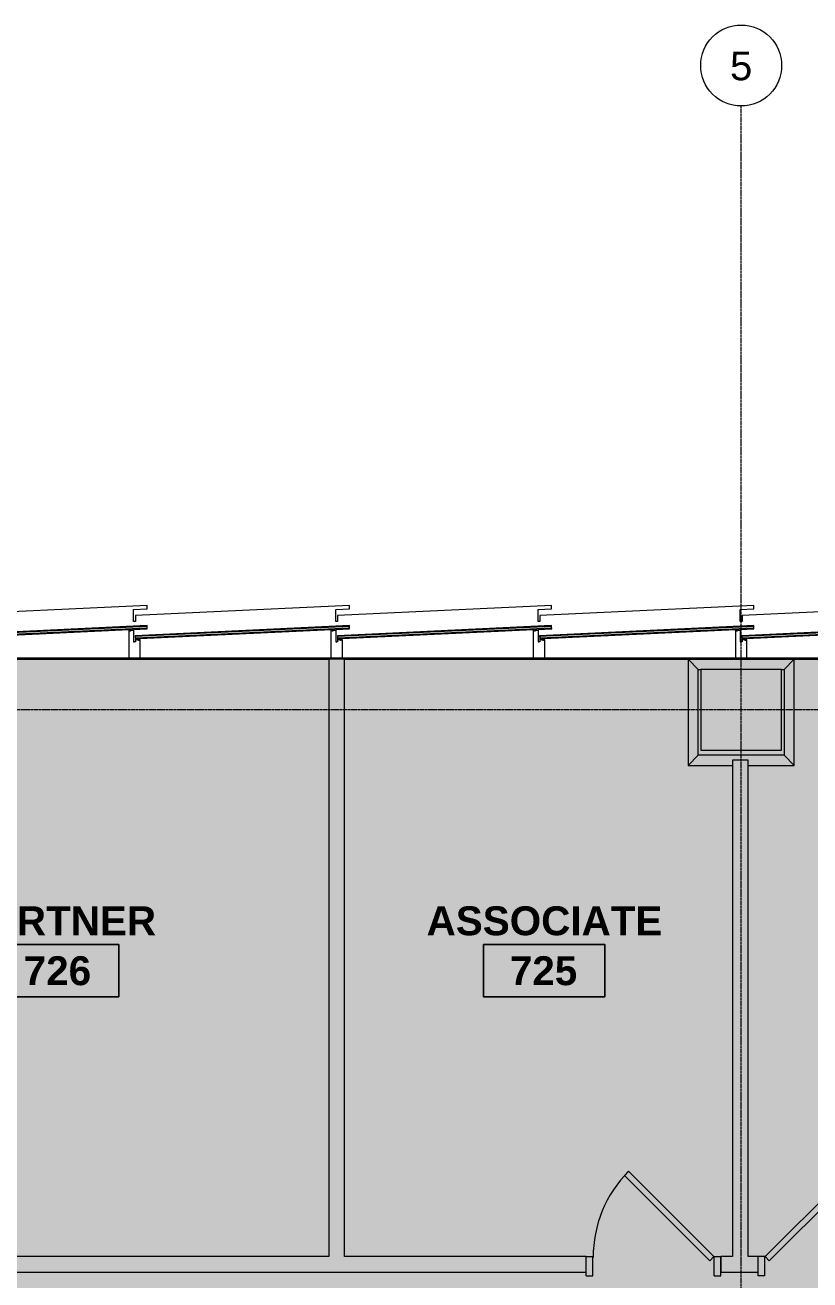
# Model space of a CAD drawing. Header units: inches. Extents: x -203 to 2791, y -968 to 768.
# Drawn here: x 1042.3 to 1275.1, y 395.9 to 768.5 of the extents above; entities that cross this region are included whole.
import ezdxf

# ---------------------------------------------------------------- set-up
doc = ezdxf.new("R2010")
doc.units = ezdxf.units.IN
doc.header["$MEASUREMENT"] = 0
doc.linetypes.add('Demolished', pattern=[0.1875, 0.125, -0.0625])
doc.linetypes.add('Grid Line 1_2_', pattern=[0.875, 0.5, -0.125, 0.125, -0.125])
for name, color, linetype, lineweight in [('A-AREA-IDEN', 2, 'Continuous', 9), ('A-DETL-GENF', 92, 'Continuous', 9), ('A-DETL-THIN', 151, 'Continuous', 9), ('A-DOOR', 31, 'Continuous', 13), ('A-DOOR-FRAM', 31, 'Continuous', 20), ('A-Glaz-Exst', 7, 'Continuous', 9), ('A-WALL', 113, 'Demolished', 9), ('A-Wall-Exst', 7, 'Continuous', 9), ('A-WALL-PATT', 111, 'Continuous', 13), ('Jenner and Block 7fl_BB_dwg', 8, 'Continuous', 9), ('S-GRID', 1, 'Continuous', 9), ('S-GRID-IDEN', 1, 'Continuous', 9)]:
    doc.layers.add(name, color=color, linetype=linetype, lineweight=lineweight)
doc.styles.add('Swis721 Lt BT', font='swissl.ttf', dxfattribs={"height": 8.514638})
doc.styles.add('Swis721 Lt BT_B', font='', dxfattribs={"height": 8.583975})
doc.styles.get('Swis721 Lt BT_B').set_extended_font_data('Swis721 Lt BT', bold=True)

# ---------------------------------------------------------------- blocks, each defined once
blk = doc.blocks.new('Jenner and Block 7fl_BB_dwg_CW-60-5551910-Level 7 Demo')
at = {"layer": 'A-Glaz-Exst'}
for p, q in [((12.71, 3.76), (9.71, -59.79)), ((12.2, 3.66), (9.21, -59.64)), ((12.7, 3.64), (11.95, 3.67)), ((11.7, -1.58), (9.02, -58.42)), ((11.38, -1.22), (11.47, -1.22)), ((11.38, -1.27), (11.46, -1.27)), ((11.51, -0.25), (11.47, -1.19)), ((11.69, -0.87), (11.49, -0.86)), ((11.67, -1.6), (11.68, -1.6)), ((11.68, -1.41), (11.69, -1.41)), ((11.68, -1.46), (11.68, -1.46)), ((11.68, -1.51), (11.68, -1.51)), ((11.68, -1.55), (11.68, -1.55)), ((11.69, -1.18), (11.7, -1.18)), ((11.69, -1.23), (11.7, -1.23)), ((11.69, -1.27), (11.69, -1.27)), ((11.69, -1.32), (11.69, -1.32)), ((11.69, -1.37), (11.69, -1.37)), ((11.7, -0.99), (11.71, -0.99)), ((11.7, -1.04), (11.7, -1.04)), ((11.7, -1.09), (11.7, -1.09)), ((11.7, -1.13), (11.7, -1.13)), ((11.71, -0.9), (11.71, -0.9)), ((11.71, -0.95), (11.71, -0.95)), ((8.67, -58.72), (8.75, -58.73)), ((8.67, -58.77), (8.75, -58.78)), ((8.71, -58.38), (8.97, -58.38)), ((8.75, -58.81), (8.71, -59.75)), ((8.94, -59.13), (8.74, -59.12)), ((9.02, -58.42), (8.96, -59.75)), ((8.96, -59.05), (8.97, -59.05)), ((8.96, -59.1), (8.96, -59.1)), ((8.97, -58.82), (8.98, -58.82)), ((8.97, -58.86), (8.97, -58.86)), ((8.97, -58.91), (8.97, -58.91)), ((8.97, -58.96), (8.97, -58.96)), ((8.96, -59), (8.97, -59)), ((8.98, -58.58), (8.99, -58.58)), ((8.98, -58.63), (8.99, -58.63)), ((8.98, -58.68), (8.98, -58.68)), ((8.98, -58.72), (8.98, -58.72)), ((8.98, -58.77), (8.98, -58.77)), ((8.99, -58.4), (9, -58.4)), ((8.99, -58.44), (8.99, -58.44)), ((8.99, -58.49), (8.99, -58.49)), ((8.99, -58.54), (8.99, -58.54)), ((8.96, -59.63), (9.71, -59.67))]:
    blk.add_line(p, q, dxfattribs=at)
at = {"layer": 'A-Glaz-Exst', "flags": 128}
for points in [[(11.7, -1.58), (11.76, -0.26), (11.95, 3.8), (12.7, 3.76), (12.95, 3.75), (9.95, -59.8), (8.96, -59.75)], [(14.14, 0), (14.14, -0.26), (17.76, -0.26), (17.95, 3.75), (18.96, 3.75), (15.96, -59.75), (14.14, -59.75), (14.14, -60)], [(2.96, -0.25), (3.14, -0.25), (3.14, 0)], [(11.56, -0.25), (8.14, -0.25), (8.14, 0), (8.14, -0.25)], [(2.96, -1.63), (2.96, -0.25), (2.96, -1.63), (11.5, -1.63)], [(11.44, -1.19), (11.42, -1.18), (11.42, -1.15), (11.35, -1.14), (11.32, -1.19), (11.31, -1.24), (11.32, -1.29), (11.34, -1.34), (11.41, -1.35), (11.41, -1.31), (11.44, -1.31)], [(11.49, -0.87), (11.47, -1.19), (11.41, -1.19), (11.41, -1.16), (11.38, -1.16), (11.33, -1.22), (11.32, -1.24), (11.33, -1.27), (11.37, -1.33), (11.4, -1.34), (11.4, -1.31), (11.47, -1.31), (11.46, -1.34)], [(11.45, -1.62), (11.47, -1.31), (11.45, -1.62), (11.65, -1.62)], [(8.71, -58.38), (2.96, -58.38), (2.96, -59.75), (2.96, -58.37)], [(8.72, -58.81), (8.7, -58.81), (8.7, -58.85), (8.62, -58.85), (8.6, -58.8), (8.6, -58.75), (8.61, -58.69), (8.63, -58.65), (8.71, -58.65), (8.71, -58.69), (8.73, -58.69)], [(8.74, -59.13), (8.75, -58.81), (8.69, -58.81), (8.68, -58.84), (8.65, -58.84), (8.61, -58.77), (8.61, -58.75), (8.62, -58.72), (8.66, -58.66), (8.69, -58.66), (8.69, -58.69), (8.76, -58.69), (8.77, -58.38)], [(8.76, -58.69), (8.77, -58.38), (8.76, -58.69), (8.76, -58.66)], [(2.96, -59.75), (3.14, -59.75), (3.14, -60)], [(8.71, -59.75), (8.14, -59.75), (8.14, -60)]]:
    blk.add_lwpolyline(points, dxfattribs=at)
at = {"layer": 'A-Glaz-Exst'}
for centre, radius, start, end in [((11.38, -1.25), 0.0249, 87.3555, 177.3555), ((11.38, -1.25), 0.0249, 177.3555, 267.3555), ((11.44, -1.16), 0.0305, 271.5516, 353.6896), ((11.43, -1.34), 0.0305, 1.0214, 83.1594), ((11.47, -1.25), 0.0249, 267.3555, 357.3555), ((11.47, -1.25), 0.0249, 357.3555, 87.3555), ((11.63, -0.5), 0.258, 238.8655, 297.0089), ((11.62, -0.6), 0.258, 238.8655, 297.0089), ((11.64, -0.31), 0.258, 238.8655, 297.0089), ((11.63, -0.41), 0.258, 238.8655, 297.0089), ((11.65, -0.03), 0.258, 238.8655, 297.0089), ((11.64, -0.12), 0.258, 238.8655, 297.0089), ((11.64, -0.22), 0.258, 238.8655, 297.0089), ((11.68, -1.53), 0.0234, 87.297, 267.297), ((11.67, -1.62), 0.0234, 87.297, 177.7828), ((11.67, -1.62), 0.0234, 87.297, 177.2547), ((11.69, -1.34), 0.0234, 87.297, 267.297), ((11.68, -1.44), 0.0234, 87.297, 267.297), ((11.7, -1.16), 0.0234, 87.297, 267.297), ((11.69, -1.25), 0.0234, 87.297, 267.297), ((11.68, -1.58), 0.0238, 260.3836, 353.7904), ((11.7, -0.97), 0.0234, 87.297, 267.297), ((11.7, -1.06), 0.0234, 87.297, 267.297), ((11.68, -1.48), 0.0234, 267.297, 87.297), ((11.68, -1.58), 0.0234, 15.8834, 87.297), ((11.68, -1.58), 0.0234, 267.297, 1.6464), ((11.71, -0.88), 0.0234, 175.8685, 267.297), ((11.69, -1.3), 0.0234, 267.297, 87.297), ((11.69, -1.39), 0.0234, 267.297, 87.297), ((11.71, -1.02), 0.0234, 267.297, 87.297), ((11.7, -1.11), 0.0234, 267.297, 87.297), ((11.7, -1.2), 0.0234, 267.297, 87.297), ((11.71, -0.92), 0.0234, 267.297, 87.297), ((8.67, -58.75), 0.0249, 87.3502, 177.3502), ((8.67, -58.75), 0.0249, 177.3502, 267.3502), ((8.72, -58.84), 0.0305, 1.0161, 83.1541), ((8.83, -59.72), 0.34, 65.4949, 108.6593), ((8.83, -59.81), 0.34, 66.2438, 109.3942), ((8.83, -59.89), 0.34, 67.0021, 110.133), ((8.73, -58.66), 0.0305, 271.5463, 353.6844), ((8.83, -59.55), 0.34, 63.9852, 107.2002), ((8.83, -59.64), 0.34, 64.7421, 107.928), ((8.75, -58.75), 0.0249, 357.3502, 87.3502), ((8.75, -58.75), 0.0249, 267.3502, 357.3502), ((8.97, -58.93), 0.0234, 87.3355, 267.3355), ((8.96, -59.03), 0.0234, 87.3355, 267.3355), ((8.96, -59.12), 0.0234, 87.3355, 193.174), ((8.98, -58.75), 0.0234, 87.3355, 267.3355), ((8.97, -58.84), 0.0234, 87.3355, 267.3355), ((8.99, -58.56), 0.0234, 87.3355, 267.3355), ((8.98, -58.65), 0.0234, 87.3355, 267.3355), ((8.96, -59.07), 0.0234, 267.3355, 87.3355), ((8.99, -58.37), 0.0234, 190.1274, 267.3355), ((8.99, -58.37), 0.0234, 190.6265, 267.3355), ((8.99, -58.47), 0.0234, 87.3355, 267.3355), ((8.97, -58.89), 0.0234, 267.3355, 87.3355), ((8.97, -58.98), 0.0234, 267.3355, 87.3355), ((8.98, -58.7), 0.0234, 267.3355, 87.3355), ((8.98, -58.79), 0.0234, 267.3355, 87.3355), ((9, -58.42), 0.0238, 0.8421, 94.2489), ((9, -58.42), 0.0234, 267.3355, 87.3355), ((8.99, -58.51), 0.0234, 267.3355, 87.3355), ((8.99, -58.61), 0.0234, 267.3355, 87.3355), ((8.83, -59.98), 0.34, 67.7305, 110.8758), ((8.83, -60.07), 0.34, 68.4686, 111.6228)]:
    blk.add_arc(centre, radius, start, end, dxfattribs=at)
blk = doc.blocks.new('Jenner and Block 7fl_BB_dwg_CW-60-V19-Level 7 Demo')
at = {"layer": 'A-Glaz-Exst'}
for p, q in [((12.71, 3.76), (9.71, -59.79)), ((12.2, 3.66), (9.21, -59.64)), ((12.7, 3.64), (11.95, 3.67)), ((2.96, -1.63), (11.5, -1.63)), ((11.7, -1.58), (9.02, -58.42)), ((11.38, -1.22), (11.47, -1.22)), ((11.38, -1.27), (11.46, -1.27)), ((11.51, -0.25), (11.47, -1.19)), ((11.69, -0.87), (11.49, -0.86)), ((11.67, -1.6), (11.68, -1.6)), ((11.68, -1.41), (11.69, -1.41)), ((11.68, -1.46), (11.68, -1.46)), ((11.68, -1.51), (11.68, -1.51)), ((11.68, -1.55), (11.68, -1.55)), ((11.69, -1.18), (11.7, -1.18)), ((11.69, -1.23), (11.7, -1.23)), ((11.69, -1.27), (11.69, -1.27)), ((11.69, -1.32), (11.69, -1.32)), ((11.69, -1.37), (11.69, -1.37)), ((11.7, -0.99), (11.71, -0.99)), ((11.7, -1.04), (11.7, -1.04)), ((11.7, -1.09), (11.7, -1.09)), ((11.7, -1.13), (11.7, -1.13)), ((11.71, -0.9), (11.71, -0.9)), ((11.71, -0.95), (11.71, -0.95)), ((8.67, -58.72), (8.75, -58.73)), ((8.67, -58.77), (8.75, -58.78)), ((8.71, -58.38), (8.97, -58.38)), ((8.75, -58.81), (8.71, -59.75)), ((8.94, -59.13), (8.74, -59.12)), ((9.02, -58.42), (8.96, -59.75)), ((8.96, -59.05), (8.97, -59.05)), ((8.96, -59.1), (8.96, -59.1)), ((8.97, -58.82), (8.98, -58.82)), ((8.97, -58.86), (8.97, -58.86)), ((8.97, -58.91), (8.97, -58.91)), ((8.97, -58.96), (8.97, -58.96)), ((8.96, -59), (8.97, -59)), ((8.98, -58.58), (8.99, -58.58)), ((8.98, -58.63), (8.99, -58.63)), ((8.98, -58.68), (8.98, -58.68)), ((8.98, -58.72), (8.98, -58.72)), ((8.98, -58.77), (8.98, -58.77)), ((8.99, -58.4), (9, -58.4)), ((8.99, -58.44), (8.99, -58.44)), ((8.99, -58.49), (8.99, -58.49)), ((8.99, -58.54), (8.99, -58.54)), ((8.96, -59.63), (9.71, -59.67))]:
    blk.add_line(p, q, dxfattribs=at)
at = {"layer": 'A-Glaz-Exst', "flags": 128}
for points in [[(11.7, -1.58), (11.76, -0.26), (11.95, 3.8), (12.7, 3.76), (12.95, 3.75), (9.95, -59.8), (8.96, -59.75)], [(14.14, 0), (14.14, -0.26), (17.76, -0.26), (17.95, 3.75), (18.96, 3.75), (15.96, -59.75), (14.14, -59.75), (14.14, -60)], [(2.96, -0.25), (3.14, -0.25), (3.14, 0)], [(11.56, -0.25), (8.14, -0.25), (8.14, 0), (8.14, -0.25)], [(11.44, -1.19), (11.42, -1.18), (11.42, -1.15), (11.35, -1.14), (11.32, -1.19), (11.31, -1.24), (11.32, -1.29), (11.34, -1.34), (11.41, -1.35), (11.41, -1.31), (11.44, -1.31)], [(11.49, -0.87), (11.47, -1.19), (11.41, -1.19), (11.41, -1.16), (11.38, -1.16), (11.33, -1.22), (11.32, -1.24), (11.33, -1.27), (11.37, -1.33), (11.4, -1.34), (11.4, -1.31), (11.47, -1.31), (11.46, -1.34)], [(11.45, -1.62), (11.47, -1.31), (11.45, -1.62), (11.65, -1.62)], [(8.71, -58.38), (2.96, -58.38), (2.96, -59.75), (2.96, -58.37)], [(8.72, -58.81), (8.7, -58.81), (8.7, -58.85), (8.62, -58.85), (8.6, -58.8), (8.6, -58.75), (8.61, -58.69), (8.63, -58.65), (8.71, -58.65), (8.71, -58.69), (8.73, -58.69)], [(8.74, -59.13), (8.75, -58.81), (8.69, -58.81), (8.68, -58.84), (8.65, -58.84), (8.61, -58.77), (8.61, -58.75), (8.62, -58.72), (8.66, -58.66), (8.69, -58.66), (8.69, -58.69), (8.76, -58.69), (8.77, -58.38)], [(8.76, -58.69), (8.77, -58.38), (8.76, -58.69), (8.76, -58.66)], [(2.96, -59.75), (3.14, -59.75), (3.14, -60)], [(8.71, -59.75), (8.14, -59.75), (8.14, -60)]]:
    blk.add_lwpolyline(points, dxfattribs=at)
at = {"layer": 'A-Glaz-Exst'}
for centre, radius, start, end in [((11.38, -1.25), 0.0249, 87.3555, 177.3555), ((11.38, -1.25), 0.0249, 177.3555, 267.3555), ((11.44, -1.16), 0.0305, 271.5516, 353.6896), ((11.43, -1.34), 0.0305, 1.0214, 83.1594), ((11.47, -1.25), 0.0249, 267.3555, 357.3555), ((11.47, -1.25), 0.0249, 357.3555, 87.3555), ((11.63, -0.5), 0.258, 238.8655, 297.0089), ((11.62, -0.6), 0.258, 238.8655, 297.0089), ((11.64, -0.31), 0.258, 238.8655, 297.0089), ((11.63, -0.41), 0.258, 238.8655, 297.0089), ((11.65, -0.03), 0.258, 238.8655, 297.0089), ((11.64, -0.12), 0.258, 238.8655, 297.0089), ((11.64, -0.22), 0.258, 238.8655, 297.0089), ((11.68, -1.53), 0.0234, 87.297, 267.297), ((11.67, -1.62), 0.0234, 87.297, 177.7828), ((11.67, -1.62), 0.0234, 87.297, 177.2547), ((11.69, -1.34), 0.0234, 87.297, 267.297), ((11.68, -1.44), 0.0234, 87.297, 267.297), ((11.7, -1.16), 0.0234, 87.297, 267.297), ((11.69, -1.25), 0.0234, 87.297, 267.297), ((11.68, -1.58), 0.0238, 260.3836, 353.7904), ((11.7, -0.97), 0.0234, 87.297, 267.297), ((11.7, -1.06), 0.0234, 87.297, 267.297), ((11.68, -1.48), 0.0234, 267.297, 87.297), ((11.68, -1.58), 0.0234, 15.8834, 87.297), ((11.68, -1.58), 0.0234, 267.297, 1.6464), ((11.71, -0.88), 0.0234, 175.8685, 267.297), ((11.69, -1.3), 0.0234, 267.297, 87.297), ((11.69, -1.39), 0.0234, 267.297, 87.297), ((11.71, -1.02), 0.0234, 267.297, 87.297), ((11.7, -1.11), 0.0234, 267.297, 87.297), ((11.7, -1.2), 0.0234, 267.297, 87.297), ((11.71, -0.92), 0.0234, 267.297, 87.297), ((8.67, -58.75), 0.0249, 87.3502, 177.3502), ((8.67, -58.75), 0.0249, 177.3502, 267.3502), ((8.72, -58.84), 0.0305, 1.0161, 83.1541), ((8.83, -59.72), 0.34, 65.4949, 108.6593), ((8.83, -59.81), 0.34, 66.2438, 109.3942), ((8.83, -59.89), 0.34, 67.0021, 110.133), ((8.73, -58.66), 0.0305, 271.5463, 353.6844), ((8.83, -59.55), 0.34, 63.9852, 107.2002), ((8.83, -59.64), 0.34, 64.7421, 107.928), ((8.75, -58.75), 0.0249, 357.3502, 87.3502), ((8.75, -58.75), 0.0249, 267.3502, 357.3502), ((8.97, -58.93), 0.0234, 87.3355, 267.3355), ((8.96, -59.03), 0.0234, 87.3355, 267.3355), ((8.96, -59.12), 0.0234, 87.3355, 193.174), ((8.98, -58.75), 0.0234, 87.3355, 267.3355), ((8.97, -58.84), 0.0234, 87.3355, 267.3355), ((8.99, -58.56), 0.0234, 87.3355, 267.3355), ((8.98, -58.65), 0.0234, 87.3355, 267.3355), ((8.96, -59.07), 0.0234, 267.3355, 87.3355), ((8.99, -58.37), 0.0234, 190.1274, 267.3355), ((8.99, -58.37), 0.0234, 190.6265, 267.3355), ((8.99, -58.47), 0.0234, 87.3355, 267.3355), ((8.97, -58.89), 0.0234, 267.3355, 87.3355), ((8.97, -58.98), 0.0234, 267.3355, 87.3355), ((8.98, -58.7), 0.0234, 267.3355, 87.3355), ((8.98, -58.79), 0.0234, 267.3355, 87.3355), ((9, -58.42), 0.0238, 0.8421, 94.2489), ((9, -58.42), 0.0234, 267.3355, 87.3355), ((8.99, -58.51), 0.0234, 267.3355, 87.3355), ((8.99, -58.61), 0.0234, 267.3355, 87.3355), ((8.83, -59.98), 0.34, 67.7305, 110.8758), ((8.83, -60.07), 0.34, 68.4686, 111.6228)]:
    blk.add_arc(centre, radius, start, end, dxfattribs=at)
blk = doc.blocks.new('Jenner and Block 7fl_BB_dwg_CW-60-V1-Level 7 Demo')
at = {"layer": 'A-Glaz-Exst'}
for p, q in [((12.71, 3.76), (9.71, -59.79)), ((12.2, 3.66), (9.21, -59.64)), ((12.7, 3.64), (11.95, 3.67)), ((11.7, -1.58), (9.02, -58.42)), ((11.38, -1.22), (11.47, -1.22)), ((11.38, -1.27), (11.46, -1.27)), ((11.51, -0.25), (11.47, -1.19)), ((11.69, -0.87), (11.49, -0.86)), ((11.67, -1.6), (11.68, -1.6)), ((11.68, -1.41), (11.69, -1.41)), ((11.68, -1.46), (11.68, -1.46)), ((11.68, -1.51), (11.68, -1.51)), ((11.68, -1.55), (11.68, -1.55)), ((11.69, -1.18), (11.7, -1.18)), ((11.69, -1.23), (11.7, -1.23)), ((11.69, -1.27), (11.69, -1.27)), ((11.69, -1.32), (11.69, -1.32)), ((11.69, -1.37), (11.69, -1.37)), ((11.7, -0.99), (11.71, -0.99)), ((11.7, -1.04), (11.7, -1.04)), ((11.7, -1.09), (11.7, -1.09)), ((11.7, -1.13), (11.7, -1.13)), ((11.71, -0.9), (11.71, -0.9)), ((11.71, -0.95), (11.71, -0.95)), ((8.71, -58.38), (2.96, -58.38)), ((8.67, -58.72), (8.75, -58.73)), ((8.67, -58.77), (8.75, -58.78)), ((8.71, -58.38), (8.97, -58.38)), ((8.75, -58.81), (8.71, -59.75)), ((8.94, -59.13), (8.74, -59.12)), ((9.02, -58.42), (8.96, -59.75)), ((8.96, -59.05), (8.97, -59.05)), ((8.96, -59.1), (8.96, -59.1)), ((8.97, -58.82), (8.98, -58.82)), ((8.97, -58.86), (8.97, -58.86)), ((8.97, -58.91), (8.97, -58.91)), ((8.97, -58.96), (8.97, -58.96)), ((8.96, -59), (8.97, -59)), ((8.98, -58.58), (8.99, -58.58)), ((8.98, -58.63), (8.99, -58.63)), ((8.98, -58.68), (8.98, -58.68)), ((8.98, -58.72), (8.98, -58.72)), ((8.98, -58.77), (8.98, -58.77)), ((8.99, -58.4), (9, -58.4)), ((8.99, -58.44), (8.99, -58.44)), ((8.99, -58.49), (8.99, -58.49)), ((8.99, -58.54), (8.99, -58.54)), ((8.96, -59.63), (9.71, -59.67))]:
    blk.add_line(p, q, dxfattribs=at)
at = {"layer": 'A-Glaz-Exst', "flags": 128}
for points in [[(11.7, -1.58), (11.76, -0.26), (11.95, 3.8), (12.7, 3.76), (12.95, 3.75), (9.95, -59.8), (8.96, -59.75)], [(14.14, 0), (14.14, -0.26), (17.76, -0.26), (17.95, 3.75), (18.96, 3.75), (15.96, -59.75), (14.14, -59.75), (14.14, -60)], [(2.96, -0.25), (3.14, -0.25), (3.14, 0)], [(11.56, -0.25), (8.14, -0.25), (8.14, 0), (8.14, -0.25)], [(2.96, -1.63), (2.96, -0.25), (2.96, -1.63), (11.5, -1.63)], [(11.44, -1.19), (11.42, -1.18), (11.42, -1.15), (11.35, -1.14), (11.32, -1.19), (11.31, -1.24), (11.32, -1.29), (11.34, -1.34), (11.41, -1.35), (11.41, -1.31), (11.44, -1.31)], [(11.49, -0.87), (11.47, -1.19), (11.41, -1.19), (11.41, -1.16), (11.38, -1.16), (11.33, -1.22), (11.32, -1.24), (11.33, -1.27), (11.37, -1.33), (11.4, -1.34), (11.4, -1.31), (11.47, -1.31), (11.46, -1.34)], [(11.45, -1.62), (11.47, -1.31), (11.45, -1.62), (11.65, -1.62)], [(8.72, -58.81), (8.7, -58.81), (8.7, -58.85), (8.62, -58.85), (8.6, -58.8), (8.6, -58.75), (8.61, -58.69), (8.63, -58.65), (8.71, -58.65), (8.71, -58.69), (8.73, -58.69)], [(8.74, -59.13), (8.75, -58.81), (8.69, -58.81), (8.68, -58.84), (8.65, -58.84), (8.61, -58.77), (8.61, -58.75), (8.62, -58.72), (8.66, -58.66), (8.69, -58.66), (8.69, -58.69), (8.76, -58.69), (8.77, -58.38)], [(8.76, -58.69), (8.77, -58.38), (8.76, -58.69), (8.76, -58.66)], [(2.96, -59.75), (3.14, -59.75), (3.14, -60)], [(8.71, -59.75), (8.14, -59.75), (8.14, -60)]]:
    blk.add_lwpolyline(points, dxfattribs=at)
at = {"layer": 'A-Glaz-Exst'}
for centre, radius, start, end in [((11.38, -1.25), 0.0249, 87.3555, 177.3555), ((11.38, -1.25), 0.0249, 177.3555, 267.3555), ((11.44, -1.16), 0.0305, 271.5516, 353.6896), ((11.43, -1.34), 0.0305, 1.0214, 83.1594), ((11.47, -1.25), 0.0249, 267.3555, 357.3555), ((11.47, -1.25), 0.0249, 357.3555, 87.3555), ((11.63, -0.5), 0.258, 238.8655, 297.0089), ((11.62, -0.6), 0.258, 238.8655, 297.0089), ((11.64, -0.31), 0.258, 238.8655, 297.0089), ((11.63, -0.41), 0.258, 238.8655, 297.0089), ((11.65, -0.03), 0.258, 238.8655, 297.0089), ((11.64, -0.12), 0.258, 238.8655, 297.0089), ((11.64, -0.22), 0.258, 238.8655, 297.0089), ((11.68, -1.53), 0.0234, 87.297, 267.297), ((11.67, -1.62), 0.0234, 87.297, 177.7828), ((11.67, -1.62), 0.0234, 87.297, 177.2547), ((11.69, -1.34), 0.0234, 87.297, 267.297), ((11.68, -1.44), 0.0234, 87.297, 267.297), ((11.7, -1.16), 0.0234, 87.297, 267.297), ((11.69, -1.25), 0.0234, 87.297, 267.297), ((11.68, -1.58), 0.0238, 260.3836, 353.7904), ((11.7, -0.97), 0.0234, 87.297, 267.297), ((11.7, -1.06), 0.0234, 87.297, 267.297), ((11.68, -1.48), 0.0234, 267.297, 87.297), ((11.68, -1.58), 0.0234, 15.8834, 87.297), ((11.68, -1.58), 0.0234, 267.297, 1.6464), ((11.71, -0.88), 0.0234, 175.8685, 267.297), ((11.69, -1.3), 0.0234, 267.297, 87.297), ((11.69, -1.39), 0.0234, 267.297, 87.297), ((11.71, -1.02), 0.0234, 267.297, 87.297), ((11.7, -1.11), 0.0234, 267.297, 87.297), ((11.7, -1.2), 0.0234, 267.297, 87.297), ((11.71, -0.92), 0.0234, 267.297, 87.297), ((8.67, -58.75), 0.0249, 87.3502, 177.3502), ((8.67, -58.75), 0.0249, 177.3502, 267.3502), ((8.72, -58.84), 0.0305, 1.0161, 83.1541), ((8.83, -59.72), 0.34, 65.4949, 108.6593), ((8.83, -59.81), 0.34, 66.2438, 109.3942), ((8.83, -59.89), 0.34, 67.0021, 110.133), ((8.73, -58.66), 0.0305, 271.5463, 353.6844), ((8.83, -59.55), 0.34, 63.9852, 107.2002), ((8.83, -59.64), 0.34, 64.7421, 107.928), ((8.75, -58.75), 0.0249, 357.3502, 87.3502), ((8.75, -58.75), 0.0249, 267.3502, 357.3502), ((8.97, -58.93), 0.0234, 87.3355, 267.3355), ((8.96, -59.03), 0.0234, 87.3355, 267.3355), ((8.96, -59.12), 0.0234, 87.3355, 193.174), ((8.98, -58.75), 0.0234, 87.3355, 267.3355), ((8.97, -58.84), 0.0234, 87.3355, 267.3355), ((8.99, -58.56), 0.0234, 87.3355, 267.3355), ((8.98, -58.65), 0.0234, 87.3355, 267.3355), ((8.96, -59.07), 0.0234, 267.3355, 87.3355), ((8.99, -58.37), 0.0234, 190.1274, 267.3355), ((8.99, -58.37), 0.0234, 190.6265, 267.3355), ((8.99, -58.47), 0.0234, 87.3355, 267.3355), ((8.97, -58.89), 0.0234, 267.3355, 87.3355), ((8.97, -58.98), 0.0234, 267.3355, 87.3355), ((8.98, -58.7), 0.0234, 267.3355, 87.3355), ((8.98, -58.79), 0.0234, 267.3355, 87.3355), ((9, -58.42), 0.0238, 0.8421, 94.2489), ((9, -58.42), 0.0234, 267.3355, 87.3355), ((8.99, -58.51), 0.0234, 267.3355, 87.3355), ((8.99, -58.61), 0.0234, 267.3355, 87.3355), ((8.83, -59.98), 0.34, 67.7305, 110.8758), ((8.83, -60.07), 0.34, 68.4686, 111.6228)]:
    blk.add_arc(centre, radius, start, end, dxfattribs=at)
blk = doc.blocks.new('Jenner and Block 7fl_BB_dwg-4985401-Level 7 Demo')
at = {"layer": 'A-Glaz-Exst'}
for p, q in [((837.05, 580.15), (1132.42, 580.15)), ((1137.05, 580.15), (1432.42, 580.15))]:
    blk.add_line(p, q, dxfattribs=at)
at = {"layer": 'A-Wall-Exst'}
blk.add_line((1266.73, 577.15), (1267.48, 577.15), dxfattribs=at)
at = {"layer": 'A-Wall-Exst', "flags": 128}
for points in [[(1238.98, 580.15), (1238.98, 548.65), (1252.17, 548.65)], [(1256.8, 548.65), (1270.48, 548.65), (1270.48, 580.15), (1238.98, 580.15)], [(1267.48, 577.15), (1267.48, 551.65), (1241.98, 551.65), (1241.98, 577.15), (1242.73, 577.15)]]:
    blk.add_lwpolyline(points, dxfattribs=at)
at = {"layer": 'A-WALL-PATT', "color": 7, "lineweight": 9, "flags": 128}
for points in [[(1238.98, 580.15), (1241.98, 577.15)], [(1267.48, 577.15), (1270.48, 580.15)], [(1241.98, 551.65), (1238.98, 548.65)], [(1267.48, 551.65), (1270.48, 548.65)]]:
    blk.add_lwpolyline(points, close=True, dxfattribs=at)
at = {"extrusion": (0, 0, -1), "zscale": -1, "rotation": 90.00000000000001}
for name, p in [('Jenner and Block 7fl_BB_dwg_CW-60-5551910-Level 7 Demo', (-1074.73, 577.19)), ('Jenner and Block 7fl_BB_dwg_CW-60-V19-Level 7 Demo', (-1134.73, 577.19)), ('Jenner and Block 7fl_BB_dwg_CW-60-V1-Level 7 Demo', (-1194.73, 577.19)), ('Jenner and Block 7fl_BB_dwg_CW-60-5551910-Level 7 Demo', (-1254.73, 577.19)), ('Jenner and Block 7fl_BB_dwg_CW-60-5551910-Level 7 Demo', (-1314.73, 577.19))]:
    blk.add_blockref(name, p, dxfattribs=at)
blk = doc.blocks.new('Single Flush - OTJ_SOLIDFLUSH_ALUM-5493998-Level 7 Demo')
at = {"layer": 'A-DOOR', "color": 8, "lineweight": 20}
for p, q in [((-7.42, 27.64), (-8.65, 26.4)), ((-8.65, 26.4), (16.67, 1.08)), ((17.91, 2.31), (-7.42, 27.64)), ((16.67, 1.08), (17.91, 2.31))]:
    blk.add_line(p, q, dxfattribs=at)
at = {"layer": 'A-DOOR', "color": 55, "lineweight": 9}
blk.add_arc((17.91, 2.31), 35.81, 135, 180.5, dxfattribs=at)
at = {"layer": 'A-DOOR-FRAM', "color": 8}
for p, q in [((-20, -3.44), (-20, 2.31)), ((-20, 2.31), (-18, 2.31)), ((-18, -3.44), (-18, 2.31)), ((18, -3.44), (18, 2.31)), ((18, 2.31), (20, 2.31)), ((20, -3.44), (20, 2.31)), ((-20, -3.44), (-18, -3.44)), ((18, -3.44), (20, -3.44))]:
    blk.add_line(p, q, dxfattribs=at)
blk = doc.blocks.new('Single Flush - OTJ_SOLIDFLUSH_ALUM-5493996-Level 7 Demo')
at = {"layer": 'A-DOOR', "color": 8, "lineweight": 20}
for p, q in [((-8.65, -26.4), (16.67, -1.08)), ((17.91, -2.31), (-7.42, -27.64)), ((16.67, -1.08), (17.91, -2.31)), ((-7.42, -27.64), (-8.65, -26.4))]:
    blk.add_line(p, q, dxfattribs=at)
at = {"layer": 'A-DOOR', "color": 55, "lineweight": 9}
blk.add_arc((17.91, -2.31), 35.81, 179.5, 225, dxfattribs=at)
at = {"layer": 'A-DOOR-FRAM', "color": 8}
for p, q in [((-20, 3.44), (-20, -2.31)), ((-20, 3.44), (-18, 3.44)), ((-18, 3.44), (-18, -2.31)), ((18, 3.44), (18, -2.31)), ((18, 3.44), (20, 3.44)), ((20, 3.44), (20, -2.31)), ((-20, -2.31), (-18, -2.31)), ((18, -2.31), (20, -2.31))]:
    blk.add_line(p, q, dxfattribs=at)
blk = doc.blocks.new('Jenner and Block 7fl_BB_dwg-V27-Level 7 Demo')
at = {"layer": 'A-Glaz-Exst'}
for p, q in [((837.05, 580.15), (1132.42, 580.15)), ((1137.05, 580.15), (1432.42, 580.15))]:
    blk.add_line(p, q, dxfattribs=at)
at = {"layer": 'A-Wall-Exst'}
blk.add_line((1266.73, 577.15), (1267.48, 577.15), dxfattribs=at)
at = {"layer": 'A-Wall-Exst', "flags": 128}
for points in [[(1238.98, 580.15), (1238.98, 548.65), (1252.17, 548.65)], [(1256.8, 548.65), (1270.48, 548.65), (1270.48, 580.15), (1238.98, 580.15)], [(1267.48, 577.15), (1267.48, 551.65), (1241.98, 551.65), (1241.98, 577.15), (1242.73, 577.15)]]:
    blk.add_lwpolyline(points, dxfattribs=at)
at = {"layer": 'A-WALL-PATT', "color": 7, "lineweight": 9, "flags": 128}
for points in [[(1238.98, 580.15), (1241.98, 577.15)], [(1267.48, 577.15), (1270.48, 580.15)], [(1241.98, 551.65), (1238.98, 548.65)], [(1267.48, 551.65), (1270.48, 548.65)]]:
    blk.add_lwpolyline(points, close=True, dxfattribs=at)
at = {"extrusion": (0, 0, -1), "zscale": -1, "rotation": 90.00000000000001}
for name, p in [('Jenner and Block 7fl_BB_dwg_CW-60-5551910-Level 7 Demo', (-1074.73, 577.19)), ('Jenner and Block 7fl_BB_dwg_CW-60-V19-Level 7 Demo', (-1134.73, 577.19)), ('Jenner and Block 7fl_BB_dwg_CW-60-V1-Level 7 Demo', (-1194.73, 577.19)), ('Jenner and Block 7fl_BB_dwg_CW-60-5551910-Level 7 Demo', (-1254.73, 577.19)), ('Jenner and Block 7fl_BB_dwg_CW-60-5551910-Level 7 Demo', (-1314.73, 577.19))]:
    blk.add_blockref(name, p, dxfattribs=at)
blk = doc.blocks.new('Grid - Grid Head - Circle-50561-Level 7 Demo')
at = {"layer": 'S-GRID-IDEN'}
blk.add_circle((0, 0), 0.125, dxfattribs=at)
blk = doc.blocks.new('Room Tag - Room Name and Number-3379422-Level 7 Demo')
at = {"layer": 'A-AREA-IDEN'}
for p, q in [((-0.1881, -0.1636), (-0.1881, -0.0018)), ((-0.1881, -0.0018), (0.1869, -0.0018)), ((0.1869, -0.0018), (-0.1881, -0.0018)), ((-0.1881, -0.0018), (-0.1881, -0.1636)), ((0.1869, -0.0018), (0.1869, -0.1636)), ((0.1869, -0.1636), (0.1869, -0.0018)), ((0.1869, -0.1636), (-0.1881, -0.1636)), ((-0.1881, -0.1636), (0.1869, -0.1636))]:
    blk.add_line(p, q, dxfattribs=at)

msp = doc.modelspace()

# ---------------------------------------------------------------- hatches: boundary and pattern name
at = {"layer": 'A-DETL-GENF'}
h = msp.add_hatch(color=9, dxfattribs=at)
h.paths.add_polyline_path([(131.76, -847.99), (290.74, -780.5), (225.6, -627.04), (211.09, -633.2), (209.28, -628.94), (209.42, -628.88), (203.59, -616.37), (207.78, -614.42), (213.68, -627.08), (295.77, -592.23), (297.58, -596.49), (229.86, -625.23), (295, -778.69), (401.08, -733.65), (335.95, -580.2), (334.4, -580.86), (332.59, -576.6), (420.96, -539.09), (422.76, -543.35), (340.21, -578.39), (405.34, -731.84), (511.69, -686.69), (511.69, -619.13), (494.67, -619.13), (494.67, -614.13), (492.17, -614.13), (492.17, -540), (465.42, -540), (465.42, -525.24), (459.58, -527.72), (457.78, -523.46), (465.42, -520.22), (465.42, -507.38), (497.17, -507.38), (497.17, -511.56), (497.67, -511.56), (497.67, -516.56), (497.17, -516.56), (497.17, -614.13), (658.09, -614.13), (718.7, -588.4), (718.7, -513.05), (720.73, -513.05), (720.73, -508.94), (744.73, -508.94), (744.73, -510.06), (757.98, -510.06), (757.98, -505.44), (626.98, -505.44), (626.98, -505.32), (560.67, -505.32), (560.67, -516.56), (537.67, -516.56), (537.67, -511.56), (555.67, -511.56), (555.67, -395.31), (560.67, -395.31), (560.67, -438.44), (560.17, -438.44), (560.17, -441.94), (560.67, -441.94), (560.67, -498.32), (619.98, -498.32), (619.98, -477.94), (626.98, -477.94), (626.98, -501.94), (757.98, -501.94), (757.98, -376.94), (625.46, -376.94), (625.46, -433.44), (624.19, -433.44), (624.19, -433.94), (625.46, -433.94), (625.46, -441.94), (600.17, -441.94), (600.17, -438.44), (621.96, -438.44), (621.96, -303.25), (601.17, -303.25), (601.17, -299.75), (634.61, -299.75), (634.61, -357.01), (793.96, -357.01), (793.96, -230.99), (634.98, -230.99), (634.98, -254.99), (560.67, -254.98), (560.67, -299.75), (561.17, -299.75), (561.17, -303.25), (560.67, -303.25), (560.67, -346.75), (555.67, -346.75), (555.67, -249.98), (575.84, -249.98), (575.84, -200.84), (587.09, -200.84), (587.09, -243.74), (631.48, -243.74), (631.48, -224.99), (675.98, -224.99), (675.98, -160.84), (576.74, -160.84), (576.74, -173.53), (546.74, -173.53), (546.74, 43.98), (1001.73, 43.98), (1001.73, -243.6), (961.86, -243.6), (961.86, -227.44), (963.74, -227.44), (963.74, -224.72), (769.74, -224.72), (769.74, -224.99), (799.96, -224.99), (799.96, -303.86), (963.74, -303.86), (963.74, -267.44), (968.74, -267.44), (968.74, -284.3), (1048.58, -284.3), (1048.57, -116.84), (1052.07, -116.84), (1052.05, -76.84), (1048.57, -76.84), (1048.56, 0.1), (1552.61, 0.1), (1552.61, 338), (1723.3, 338), (1723.3, 351.59), (1731.86, 351.59), (1731.86, 355.59), (1736.48, 355.59), (1736.48, 351.59), (1910.23, 351.59), (1910.23, 580.43), (-120.35, 580.43), (-120.35, 406.96), (53.87, 406.96), (53.87, 426.96), (70.73, 426.96), (70.73, 422.34), (58.49, 422.34), (58.49, 402.34), (58.05, 402.34), (58.05, 327.65), (54.3, 327.65), (54.3, 402.34), (-120.35, 402.34), (-120.35, 286.96), (54.3, 286.96), (54.3, 287.65), (58.05, 287.65), (58.05, 279.65), (54.3, 279.65), (54.3, 282.34), (-120.35, 282.34), (-120.35, 166.96), (54.3, 166.96), (54.3, 239.65), (58.05, 239.65), (58.05, 160.65), (54.3, 160.65), (54.3, 162.34), (-120.35, 162.34), (-120.35, 0.55), (-80.76, 0.55), (-80.76, -12.89), (54.3, -12.89), (54.3, 120.65), (58.05, 120.65), (58.05, -20.2), (54.3, -20.2), (54.3, -17.52), (-80.76, -17.52), (-80.76, -30.95), (-120.35, -30.95), (-120.35, -193.04), (54.3, -193.04), (54.3, -60.2), (58.05, -60.2), (58.05, -218.21), (72.52, -252.29), (69.07, -253.76), (54.3, -218.97), (54.3, -197.66), (-120.35, -197.66), (-120.35, -254.17), (-74.96, -361.1), (84.5, -290.1), (84.7, -290.58), (88.16, -289.11), (140.82, -413.14), (137.36, -414.61), (86.31, -294.36), (-73.15, -365.35), (42.67, -638.13), (201.92, -566.67), (175.4, -504.2), (178.85, -502.74), (207.15, -569.39), (190.31, -576.95), (190.88, -578.17), (186.68, -580.12), (186.09, -578.85), (44.47, -642.39), (120.79, -822.14)], flags=0)
h.paths.add_polyline_path([(225.76, -805.76), (216.38, -783.67), (238.47, -774.29), (247.85, -796.38), (232.98, -802.69)], flags=0)
h.paths.add_polyline_path([(446.67, -711.97), (437.29, -689.88), (459.38, -680.5), (468.76, -702.59), (451.58, -709.88)], flags=0)
h.paths.add_polyline_path([(516.31, -684.73), (893.34, -524.65), (967.94, -524.65), (967.94, -523.31), (944.23, -523.31), (944.23, -523.6), (744.73, -523.6), (744.73, -532.94), (723.7, -532.94), (723.7, -561.42), (744.73, -561.42), (744.73, -585.42), (723.7, -585.42), (723.7, -591.71), (659.11, -619.13), (590.81, -619.13), (590.81, -647.06), (516.73, -647.06), (516.73, -643.56), (587.31, -643.56), (587.31, -619.13), (516.31, -619.13), (516.31, -647.06)], flags=0)
h.paths.add_polyline_path([(262.35, -545.88), (246.3, -508.06), (353.1, -462.71), (227.52, -166.92), (120.79, -212.45), (111.01, -189.4), (111.01, 5.62), (114.76, 5.62), (114.76, -29.22), (206.98, -29.22), (206.98, 5.62), (253.21, 5.62), (256.4, 0.1), (258.31, 0.1), (258.31, -3.4), (257.26, -3.4), (257.26, -33.09), (236.48, -33.09), (236.48, -149.24), (377.3, -149.23), (377.29, -3.4), (298.31, -3.4), (298.31, 0.1), (494.79, 0.1), (494.79, -99.48), (491.3, -99.48), (491.29, -3.4), (380.79, -3.4), (380.8, -149.23), (491.3, -149.22), (491.31, -139.48), (494.8, -139.48), (494.81, -201.31), (491.31, -201.31), (491.3, -152.72), (236.48, -152.74), (236.48, -179.07), (297.94, -323.84), (491.32, -323.82), (491.32, -321.75), (494.82, -321.75), (494.83, -446.72), (415.96, -480.36), (414.59, -477.14), (491.33, -444.4), (491.32, -327.32), (299.43, -327.34), (370.94, -495.76), (377.8, -492.83), (379.17, -496.05), (369.08, -500.35), (354.47, -465.93), (287.28, -494.46), (301.97, -529.06), (263.06, -545.58)], flags=0)
h.paths.add_polyline_path([(263.06, -541.78), (297.38, -527.21), (284.06, -495.83), (271.83, -501.02), (281.21, -523.11), (259.11, -532.49), (262.35, -540.12)], flags=0)
h.paths.add_polyline_path([(3.31, -538.98), (-6.07, -516.89), (16.02, -507.51), (19.36, -515.37), (155.59, -457.53), (153, -451.43), (156.45, -449.96), (163.22, -465.92), (159.77, -467.38), (157.39, -461.78), (21.16, -519.62), (25.4, -529.6), (16.02, -533.58)], flags=0)
h.paths.add_polyline_path([(492.17, -535.38), (492.17, -532.94), (471.73, -532.94), (471.73, -512), (470.05, -512), (470.05, -535.38), (491.33, -535.38)], flags=0)
h.paths.add_polyline_path([(1723.7, -524.65), (1723.7, -377.36), (1552.61, -377.36), (1552.61, -347.49), (1539.3, -347.49), (1539.3, -343.74), (1552.61, -343.74), (1552.61, -72.05), (1491.14, -72.05), (1491.14, -77.99), (1487.64, -77.99), (1487.64, -3.4), (1268.73, -3.4), (1268.73, -29.34), (1240.73, -29.34), (1240.73, -3.4), (1166.06, -3.4), (1166.06, -120.24), (1487.64, -120.24), (1487.64, -117.99), (1491.14, -117.99), (1491.14, -287.8), (1483.46, -287.8), (1483.46, -284.3), (1487.64, -284.3), (1487.64, -123.74), (1052.07, -123.74), (1052.08, -284.3), (1443.46, -284.3), (1443.46, -287.8), (1413.3, -287.8), (1413.3, -343.74), (1450.3, -343.74), (1450.3, -347.49), (1376.3, -347.49), (1376.3, -524.65), (1491.98, -524.65), (1491.98, -347.49), (1490.3, -347.49), (1490.3, -343.74), (1499.3, -343.74), (1499.3, -347.49), (1496.61, -347.49), (1496.61, -524.65), (1723.3, -524.65)], flags=0)
h.paths.add_polyline_path([(1542.73, -523.31), (1542.73, -499.31), (1566.73, -499.31), (1566.73, -523.31), (1552.61, -523.31)], flags=0)
h.paths.add_polyline_path([(763.98, -520.1), (940.73, -520.1), (940.73, -497.31), (963.74, -497.31), (963.74, -457.44), (946.48, -457.44), (946.48, -308.86), (799.96, -308.86), (799.96, -363.01), (625.46, -363.01), (625.46, -370.94), (763.98, -370.94), (763.98, -513.56), (744.73, -513.56), (744.73, -520.1), (757.98, -520.1)], flags=0)
h.paths.add_polyline_path([(963.74, -452.44), (963.74, -308.86), (951.48, -308.86), (951.48, -452.44)], flags=0)
h.paths.add_polyline_path([(625.46, -357.01), (631.11, -357.01), (631.11, -303.25), (625.46, -303.25), (625.46, -303.84)], flags=0)
h.paths.add_polyline_path([(491.32, -281.75), (491.32, -281.75), (491.32, -225.31), (471.73, -225.31), (471.73, -201.31), (494.81, -201.31), (494.81, -281.75), (491.32, -281.75)], flags=0)
h.paths.add_polyline_path([(988.73, -227.44), (992.74, -227.44), (992.74, -227.33), (968.74, -227.33), (968.74, -227.44), (968.96, -227.44)], flags=0)
h.paths.add_polyline_path([(739.47, -224.99), (766.24, -224.99), (766.24, -204.81), (679.48, -204.81), (679.48, -224.99)], flags=0)
h.paths.add_polyline_path([(905.64, -217.72), (963.74, -217.72), (963.74, -199.94), (988.73, -199.94), (988.73, -161.74), (992.74, -161.74), (992.74, -121.74), (988.73, -121.74), (988.73, -121.34), (980.11, -121.34), (980.11, -122.59), (769.74, -122.59), (769.74, -217.72), (894.29, -217.72)], flags=0)
h.paths.add_polyline_path([(729.42, -201.31), (766.24, -201.31), (766.24, -119.34), (679.48, -119.34), (679.48, -201.31), (698.39, -201.31)], flags=0)
h.paths.add_polyline_path([(232.98, -170.83), (232.98, -164.59), (230.74, -165.55), (232.3, -169.22)], flags=0)
h.paths.add_polyline_path([(227.86, -167.28), (227.67, -166.85), (227.57, -166.9)], flags=0)
h.paths.add_polyline_path([(574.9, -146.84), (668.23, -146.84), (668.23, -111.34), (771.73, -111.34), (771.73, -24.34), (569.74, -24.34), (569.74, -146.84)], flags=0)
h.paths.add_polyline_path([(1099.34, -120.24), (1162.56, -120.21), (1162.56, -3.4), (1052.06, -3.4), (1052.07, -120.24), (1077.05, -120.24)], flags=0)
h.paths.add_polyline_path([(977.65, -111.34), (979.73, -111.34), (979.73, -24.34), (775.23, -24.34), (775.23, -111.34), (961.86, -111.34)], flags=0)
h.paths.add_polyline_path([(248.73, -29.34), (253.51, -29.34), (253.51, -1.91), (251.19, 2.12), (210.48, 2.12), (210.48, -29.22), (220.73, -29.22), (220.73, -1.34), (248.73, -1.34), (248.73, -24.56)], flags=0)
h.paths.add_polyline_path([(-84.26, -27.45), (-84.26, -27.34), (-117.75, -27.34), (-117.75, -2.95), (-120.35, -2.95), (-120.35, -27.45), (-93.75, -27.45)], flags=0)
h.paths.add_polyline_path([(804.73, -16.34), (846.73, -16.34), (846.73, -0.44), (804.73, -0.44), (804.73, -13.82)], flags=0)
h.paths.add_polyline_path([(742.73, -16.34), (742.73, -0.44), (700.73, -0.44), (700.73, -16.34), (739.47, -16.34)], flags=0)
h.paths.add_polyline_path([(950.73, -16.34), (950.73, -0.44), (908.73, -0.44), (908.73, -16.34)], flags=0)
h.paths.add_polyline_path([(596.73, -16.34), (638.73, -16.34), (638.73, -0.44), (596.73, -0.44), (596.73, -6.83)], flags=0)
h.paths.add_polyline_path([(561.11, 72.2), (435.18, 72.2), (435.18, 104.84), (438.68, 104.84), (438.68, 137.19), (361.35, 137.19), (361.35, 102.19), (364.85, 102.19), (364.85, 72.69), (159.58, 72.67), (159.58, 76.17), (236.85, 76.18), (236.85, 164.65), (114.51, 164.64), (114.51, 76.17), (119.58, 76.17), (119.58, 72.67), (111.01, 72.67), (111.01, 168.14), (236.84, 168.15), (236.84, 330.14), (118.59, 330.14), (118.59, 333.64), (240.34, 333.64), (240.34, 219.65), (561.34, 219.65), (561.34, 333.9), (564.84, 333.9), (564.85, 72.2), (561.34, 72.2)], flags=0)
h.paths.add_polyline_path([(982.81, 72.74), (982.81, 72.75), (762.77, 72.75), (762.77, 107.71), (727.68, 107.71), (727.68, 297.2), (668.48, 297.2), (668.48, 107.71), (652.98, 107.71), (652.98, 313.68), (762.77, 313.68), (762.77, 340.7), (1165.23, 340.7), (1165.23, 219.73), (1487.62, 219.75), (1487.62, 333.75), (1491.12, 333.75), (1491.12, 213.95), (1487.62, 213.95), (1487.62, 216.25), (1376.43, 216.22), (1376.43, 76.27), (1487.62, 76.28), (1487.62, 173.95), (1491.12, 173.95), (1491.12, 72.78), (1248.55, 72.76), (1248.55, 102.26), (1252.05, 102.26), (1252.05, 137.26), (1173.05, 137.26), (1173.05, 102.26), (1176.55, 102.26), (1176.55, 72.76), (992.98, 72.74)], flags=0)
h.paths.add_polyline_path([(838.6, 80.75), (982.81, 80.75), (982.81, 146.24), (1048.55, 146.24), (1048.55, 216.22), (766.27, 216.15), (766.27, 80.75), (809.52, 80.75)], flags=0)
h.paths.add_polyline_path([(762.77, 111.21), (762.77, 310.18), (731.18, 310.18), (731.18, 111.21), (739.47, 111.21)], flags=0)
h.paths.add_polyline_path([(656.48, 111.21), (664.98, 111.21), (664.98, 310.18), (656.48, 310.18), (656.48, 119.71)], flags=0)
h.paths.add_polyline_path([(1073, 176.65), (1073, 177.65), (1076.5, 177.65), (1076.5, 216.65), (1073, 216.65), (1073, 216.22), (1052.05, 216.22), (1052.05, 176.65), (1068.47, 176.65)], flags=0)
h.paths.add_polyline_path([(697.48, 300.7), (727.68, 300.7), (727.68, 310.18), (668.48, 310.18), (668.48, 300.7)], flags=0)
h.paths.add_polyline_path([(1736.48, 395.59), (1731.86, 395.59), (1731.86, 410.27), (1678.92, 410.27), (1678.92, 398.15), (1599.73, 398.15), (1599.73, 402.77), (1674.3, 402.77), (1674.3, 414.9), (1731.86, 414.9), (1731.86, 580.15), (1736.48, 580.15), (1736.48, 410.27)], flags=0)
h.paths.add_polyline_path([(1559.73, 398.15), (1548.73, 398.15), (1548.73, 402.77), (1552.17, 402.77), (1552.17, 548.15), (1556.8, 548.15), (1556.8, 402.77), (1559.73, 402.77)], flags=0)
h.paths.add_polyline_path([(1487.62, 398.15), (1299.73, 398.15), (1299.73, 402.77), (1432.42, 402.77), (1432.42, 580.15), (1437.05, 580.15), (1437.05, 402.77), (1508.73, 402.77), (1508.73, 398.15), (1491.12, 398.15)], flags=0)
h.paths.add_polyline_path([(1259.73, 398.15), (1248.73, 398.15), (1248.73, 402.77), (1252.17, 402.77), (1252.17, 550.15), (1256.8, 550.15), (1256.8, 402.77), (1259.73, 402.77)], flags=0)
h.paths.add_polyline_path([(1189.23, 398.15), (999.23, 398.15), (999.23, 402.77), (1132.42, 402.77), (1132.42, 580.15), (1137.05, 580.15), (1137.05, 402.77), (1208.73, 402.77), (1208.73, 398.15)], flags=0)
h.paths.add_polyline_path([(952.17, 398.15), (948.73, 398.15), (948.73, 402.77), (952.17, 402.77), (952.17, 548.65), (956.8, 548.65), (956.8, 402.77), (959.23, 402.77), (959.23, 398.15), (956.8, 398.15)], flags=0)
h.paths.add_polyline_path([(834.43, 398.15), (830.73, 398.15), (830.73, 402.77), (832.42, 402.77), (832.42, 580.15), (837.05, 580.15), (837.05, 402.77), (908.73, 402.77), (908.73, 398.15), (837.05, 398.15)], flags=0)
h.paths.add_polyline_path([(564.84, 398.15), (520.73, 398.15), (520.73, 402.77), (652.42, 402.77), (652.42, 580.15), (657.05, 580.15), (657.05, 402.77), (790.73, 402.77), (790.73, 398.15), (584.66, 398.15)], flags=0)
h.paths.add_polyline_path([(480.73, 398.15), (470.73, 398.15), (470.73, 402.77), (472.42, 402.77), (472.42, 580.15), (477.05, 580.15), (477.05, 402.77), (480.73, 402.77)], flags=0)
h.paths.add_polyline_path([(280.73, 398.15), (280.73, 402.77), (352.42, 402.77), (352.42, 580.15), (357.05, 580.15), (357.05, 402.77), (430.73, 402.77), (430.73, 398.15), (352.42, 398.15)], flags=0)
h.paths.add_polyline_path([(232.42, 398.15), (229.73, 398.15), (229.73, 402.77), (232.42, 402.77), (232.42, 550.15), (237.05, 550.15), (237.05, 402.77), (240.73, 402.77), (240.73, 398.15), (234.68, 398.15)], flags=0)
h.paths.add_polyline_path([(117.05, 398.15), (112.42, 398.15), (112.42, 422.34), (110.73, 422.34), (110.73, 426.96), (112.42, 426.96), (112.42, 580.15), (117.05, 580.15), (117.05, 402.77), (189.73, 402.77), (189.73, 398.15), (118.59, 398.15)], flags=0)
h.paths.add_polyline_path([(942.73, 402.77), (942.73, 577.15), (966.73, 577.15), (966.73, 553.15), (942.73, 553.15)], flags=0)
h.paths.add_polyline_path([(1559.73, 553.15), (1542.73, 553.15), (1542.73, 577.15), (1566.73, 577.15), (1566.73, 553.15)], flags=0)
h.paths.add_polyline_path([(1248.73, 553.15), (1242.73, 553.15), (1242.73, 577.15), (1266.73, 577.15), (1266.73, 553.15), (1252.17, 553.15)], flags=0)
h.paths.add_polyline_path([(596.73, 553.15), (596.73, 577.15), (620.73, 577.15), (620.73, 553.15)], flags=0)
h.paths.add_polyline_path([(240.34, 553.15), (222.73, 553.15), (222.73, 577.15), (246.73, 577.15), (246.73, 553.15)], flags=0)
h.paths.add_polyline_path([(-15.27, 553.15), (-39.27, 553.15), (-39.27, 577.15), (-15.27, 577.15)], flags=0)
h = msp.add_hatch(color=7, dxfattribs=at)
h.paths.add_polyline_path([(464.83, -720.82), (893.53, -538.81), (1016.23, -538.81), (1016.23, -524.94), (892.67, -524.94), (457.06, -709.88), (459.54, -715.74), (462.19, -714.61), (462.67, -715.74)], flags=0)
h.paths.add_polyline_path([(3.31, -538.98), (25.4, -529.6), (16.02, -507.51), (-6.07, -516.89)], flags=0)
h.paths.add_polyline_path([(1723.7, -538.81), (1737.17, -538.81), (1737.17, -496.55), (1730.17, -496.55), (1730.17, -494.3), (1723.7, -494.3), (1723.7, -524.65), (1674.68, -524.65), (1674.68, -531.81), (1676.23, -531.81), (1676.23, -538.81), (1723.3, -538.81)], flags=0)
h.paths.add_polyline_path([(492.17, -532.94), (492.17, -512), (471.73, -512), (471.73, -532.94), (491.33, -532.94)], flags=0)
h.paths.add_polyline_path([(259.11, -532.49), (281.21, -523.11), (271.83, -501.02), (249.74, -510.4), (255.13, -523.11)], flags=0)
h.paths.add_polyline_path([(494.81, -225.31), (494.81, -225.31), (494.81, -201.31), (471.73, -201.31), (471.73, -225.31), (491.32, -225.31)], flags=0)
h.paths.add_polyline_path([(980.11, -121.34), (993.73, -121.34), (993.73, 0.66), (950.73, 0.66), (950.73, -16.34), (908.73, -16.34), (908.73, 0.66), (846.73, 0.66), (846.73, -16.34), (804.73, -16.34), (804.73, 0.66), (742.73, 0.66), (742.73, -16.34), (700.73, -16.34), (700.73, 0.66), (638.73, 0.66), (638.73, -16.34), (596.73, -16.34), (596.73, 0.66), (569.74, 0.66), (569.74, -24.34), (979.73, -24.34), (979.73, -121.34)], flags=0)
h.paths.add_polyline_path([(1240.73, -29.34), (1268.73, -29.34), (1268.73, -3.4), (1240.73, -3.4)], flags=0)
h.paths.add_polyline_path([(1556.36, -29.34), (1582.73, -29.34), (1582.73, -1.34), (1556.36, -1.34)], flags=0)
h.paths.add_polyline_path([(236.48, -29.34), (248.73, -29.34), (248.73, -1.34), (220.73, -1.34), (220.73, -29.34), (233.04, -29.34)], flags=0)
h.paths.add_polyline_path([(-117.75, -27.34), (-84.26, -27.34), (-84.26, -2.95), (-117.75, -2.95), (-117.75, -3.34)], flags=0)
h.paths.add_polyline_path([(1737.17, 284.95), (1737.17, 337.71), (1772.13, 337.71), (1772.13, 351.59), (1723.3, 351.59), (1723.3, 284.95), (1730.48, 284.95)], flags=0)
h.paths.add_polyline_path([(1889.03, 337.71), (1924.09, 337.71), (1924.09, 580.15), (1910.23, 580.15), (1910.23, 351.59), (1889.03, 351.59)], flags=0)
h.paths.add_polyline_path([(1552.61, 553.15), (1566.73, 553.15), (1566.73, 577.15), (1542.73, 577.15), (1542.73, 553.15), (1552.17, 553.15)], flags=0)
h.paths.add_polyline_path([(1242.73, 553.15), (1266.73, 553.15), (1266.73, 577.15), (1242.73, 577.15)], flags=0)
h.paths.add_polyline_path([(942.73, 553.15), (966.73, 553.15), (966.73, 577.15), (942.73, 577.15)], flags=0)
h.paths.add_polyline_path([(596.73, 553.15), (620.73, 553.15), (620.73, 577.15), (596.73, 577.15)], flags=0)
h.paths.add_polyline_path([(232.42, 553.15), (246.73, 553.15), (246.73, 577.15), (222.73, 577.15), (222.73, 553.15)], flags=0)
h.paths.add_polyline_path([(-15.27, 553.15), (-15.27, 577.15), (-39.27, 577.15), (-39.27, 553.15)], flags=0)
at = {"layer": 'A-WALL-PATT', "lineweight": 9}
for points in [[(1137.05, 402.77), (1137.05, 580.15), (1132.42, 580.15), (1132.42, 402.77)], [(1256.8, 402.77), (1256.8, 550.15), (1252.17, 550.15), (1252.17, 402.77)]]:
    msp.add_hatch(color=7, dxfattribs=at).paths.add_polyline_path(points, flags=0)
h = msp.add_hatch(color=7, dxfattribs=at)
h.paths.add_polyline_path([(1599.73, 398.15), (1674.3, 398.15), (1674.3, 402.77), (1599.73, 402.77)], flags=0)
h.paths.add_polyline_path([(1299.73, 398.15), (1508.73, 398.15), (1508.73, 402.77), (1299.73, 402.77)], flags=0)
h.paths.add_polyline_path([(1548.73, 398.15), (1559.73, 398.15), (1559.73, 402.77), (1548.73, 402.77)], flags=0)
h.paths.add_polyline_path([(1259.73, 398.15), (1259.73, 402.77), (1248.73, 402.77), (1248.73, 398.15), (1256.8, 398.15)], flags=0)
h.paths.add_polyline_path([(1165.22, 398.15), (1208.73, 398.15), (1208.73, 402.77), (999.23, 402.77), (999.23, 398.15), (1141.22, 398.15)], flags=0)
h.paths.add_polyline_path([(956.8, 398.15), (959.23, 398.15), (959.23, 402.77), (948.73, 402.77), (948.73, 398.15), (952.17, 398.15)], flags=0)
h.paths.add_polyline_path([(908.73, 398.15), (908.73, 402.77), (830.73, 402.77), (830.73, 398.15), (894.29, 398.15)], flags=0)
h.paths.add_polyline_path([(584.66, 398.15), (790.73, 398.15), (790.73, 402.77), (520.73, 402.77), (520.73, 398.15)], flags=0)
h.paths.add_polyline_path([(480.73, 398.15), (480.73, 402.77), (470.73, 402.77), (470.73, 398.15), (477.05, 398.15)], flags=0)
h.paths.add_polyline_path([(352.42, 398.15), (430.73, 398.15), (430.73, 402.77), (280.73, 402.77), (280.73, 398.15)], flags=0)
h.paths.add_polyline_path([(189.73, 398.15), (189.73, 402.77), (112.42, 402.77), (112.42, 398.15), (118.59, 398.15)], flags=0)
h.paths.add_polyline_path([(232.42, 398.15), (240.73, 398.15), (240.73, 402.77), (229.73, 402.77), (229.73, 398.15)], flags=0)

# ---------------------------------------------------------------- linework, layer by layer
at = {"layer": 'A-DETL-THIN'}
for p, q in [((1910.23, 580.43), (-120.35, 580.43)), ((1266.73, 577.15), (1242.73, 577.15)), ((1242.73, 577.15), (1242.73, 553.15)), ((1266.73, 553.15), (1266.73, 577.15)), ((1242.73, 553.15), (1266.73, 553.15))]:
    msp.add_line(p, q, dxfattribs=at)
at = {"layer": 'A-WALL', "color": 8, "linetype": 'Continuous', "lineweight": 20}
for p, q in [((1132.42, 580.15), (1132.42, 402.77)), ((1137.05, 580.15), (1132.42, 580.15)), ((1137.05, 402.77), (1137.05, 580.15)), ((1252.17, 550.15), (1252.17, 402.77)), ((1256.8, 550.15), (1252.17, 550.15)), ((1256.8, 402.77), (1256.8, 550.15)), ((1132.42, 402.77), (999.23, 402.77)), ((1208.73, 402.77), (1137.05, 402.77)), ((1208.73, 398.15), (1208.73, 402.77)), ((1252.17, 402.77), (1248.73, 402.77)), ((1248.73, 402.77), (1248.73, 398.15)), ((1259.73, 402.77), (1256.8, 402.77)), ((1259.73, 398.15), (1259.73, 402.77)), ((999.23, 398.15), (1208.73, 398.15)), ((1248.73, 398.15), (1259.73, 398.15))]:
    msp.add_line(p, q, dxfattribs=at)
at = {"layer": 'S-GRID', "linetype": 'Grid Line 1_2_'}
for p, q in [((1254.73, -968.26), (1254.73, 744.46)), ((-203.03, 565.19), (2046, 565.19))]:
    msp.add_line(p, q, dxfattribs=at)

# ---------------------------------------------------------------- block references
at = {"layer": 'A-AREA-IDEN', "xscale": 95.99999999999994, "yscale": 95.99999999999994, "zscale": 95.99999999999994}
for p in [(1052.13, 495.64), (1196.37, 495.64)]:
    msp.add_blockref('Room Tag - Room Name and Number-3379422-Level 7 Demo', p, dxfattribs=at)
at = {"layer": 'A-DOOR', "color": 135}
msp.add_blockref('Single Flush - OTJ_SOLIDFLUSH_ALUM-5493998-Level 7 Demo', (1228.73, 400.46), dxfattribs=at)
at = {"layer": 'A-DOOR', "color": 135, "rotation": 180}
msp.add_blockref('Single Flush - OTJ_SOLIDFLUSH_ALUM-5493996-Level 7 Demo', (1279.73, 400.46), dxfattribs=at)
at = {"layer": 'Jenner and Block 7fl_BB_dwg', "color": 7}
for name in ['Jenner and Block 7fl_BB_dwg-4985401-Level 7 Demo', 'Jenner and Block 7fl_BB_dwg-V27-Level 7 Demo']:
    msp.add_blockref(name, (0, 0), dxfattribs=at)
at = {"layer": 'S-GRID-IDEN', "xscale": 95.99999999999994, "yscale": 95.99999999999994, "zscale": 95.99999999999994}
msp.add_blockref('Grid - Grid Head - Circle-50561-Level 7 Demo', (1254.73, 756.46), dxfattribs=at)

# ---------------------------------------------------------------- texts
at = {"layer": 'A-AREA-IDEN', "char_height": 8.584, "attachment_point": 2, "line_spacing_factor": 0.998538, "style": 'Swis721 Lt BT_B'}
for s, insert, width in [('PARTNER', (1052.15, 506.78), 62.748), ('ASSOCIATE', (1196.38, 506.78), 76.032), ('726', (1051.86, 491.96), 23.004), ('725', (1196.09, 491.96), 23.004)]:
    msp.add_mtext(s, dxfattribs=dict(at, insert=insert, width=width))

# ---------------------------------------------------------------- next in the draw order: texts
at = {"layer": 'S-GRID-IDEN', "insert": (1254.73, 760.59), "char_height": 8.51, "width": 7.56, "attachment_point": 2, "line_spacing_factor": 1.00667, "style": 'Swis721 Lt BT', "bg_fill": 3, "box_fill_scale": 1.25, "bg_fill_color": 0, "bg_fill_transparency": 0}
msp.add_mtext('5', dxfattribs=at)

doc.saveas('drawing.dxf')
